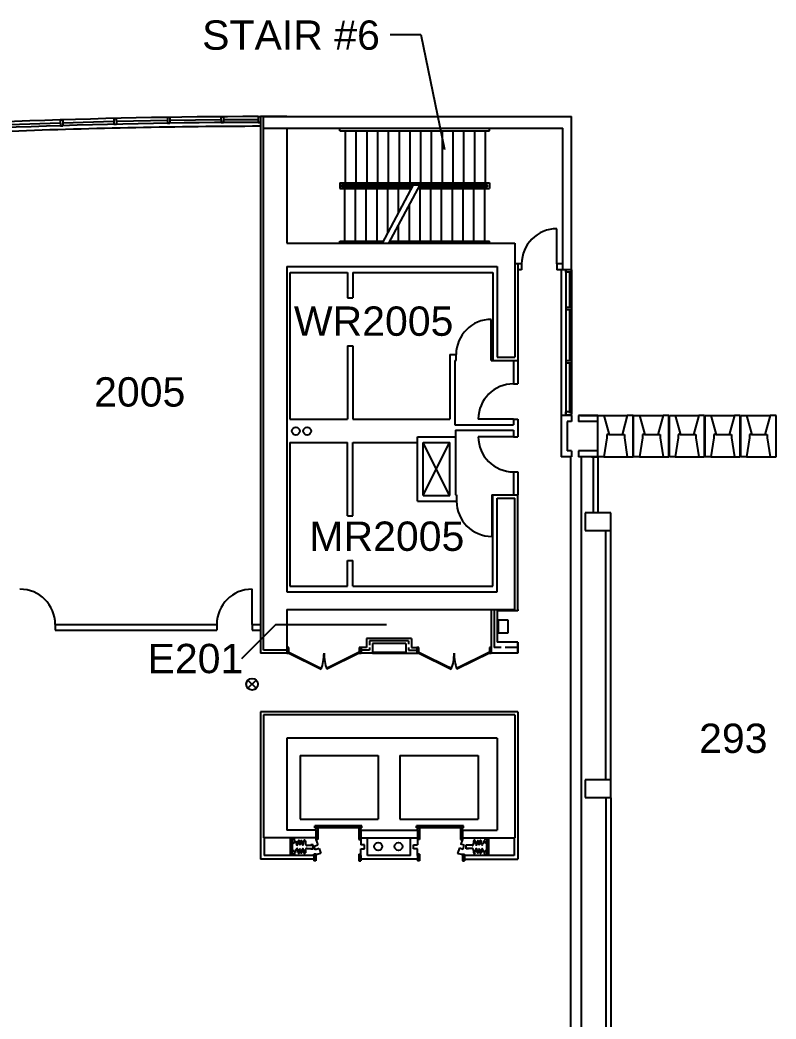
# Model space of a CAD drawing. Header units: inches. Extents: x 6 to 4363, y 5 to 3425.
# Drawn here: x 2101 to 2873, y 2403 to 3425 of the extents above; entities that cross this region are included whole.
import ezdxf

# ---------------------------------------------------------------- set-up
doc = ezdxf.new("R2010")
doc.units = ezdxf.units.IN
doc.header["$MEASUREMENT"] = 0
for name, color, linetype in [('A-DOOR', 4, 'Continuous'), ('A-FLOR-HRAL', 4, 'Continuous'), ('A-FLOR-STRS', 4, 'Continuous'), ('A-FLOR-TEXT', 7, 'Continuous'), ('A-GLAZ', 3, 'Continuous'), ('A-ROOF-OTLN', 6, 'Continuous'), ('A-WALL', 5, 'Continuous'), ('A-WALL-JAMB', 6, 'Continuous'), ('M-EQPM-EVTR', 4, 'Continuous'), ('S-COLS', 6, 'Continuous')]:
    doc.layers.add(name, color=color, linetype=linetype)
doc.styles.get("Standard").update_dxf_attribs({"font": 'arial.ttf'})

msp = doc.modelspace()

# ---------------------------------------------------------------- linework, layer by layer
at = {"color": 7}
for p, q in [((2582.5, 3083.1), (2582.5, 3119.1)), ((2605.2, 3017.1), (2569.2, 3017.1)), ((2605.2, 2999.1), (2569.2, 2999.1))]:
    msp.add_line(p, q, dxfattribs=at)
for p, q in [((2539.7, 2939.1), (2513, 2993.1)), ((2513, 2939.1), (2539.7, 2993.1)), ((2333.7, 2741.7), (2342.2, 2750.1)), ((2333.7, 2750.1), (2342.2, 2741.7))]:
    msp.add_line(p, q)
for centre, radius in [((2382.7, 3004.8), 4), ((2394.2, 3004.8), 4), ((2338, 2745.9), 5.99), ((2466.9, 2579.9), 4), ((2487.6, 2579.9), 4)]:
    msp.add_circle(centre, radius)
at = {"layer": 'A-DOOR'}
for p, q in [((2649.5, 3175.8), (2649.5, 3211.8)), ((2582.5, 3083.1), (2582.5, 3119.1)), ((2605.2, 3017.1), (2569.2, 3017.1)), ((2605.2, 2999.1), (2569.2, 2999.1)), ((2583, 2933.1), (2583, 2897.1)), ((2337.9, 2807.1), (2337.9, 2843.1)), ((2375.5, 2778.7), (2409, 2762.1)), ((2375.5, 2777.6), (2408.6, 2761.2)), ((2447.5, 2778.7), (2414, 2762.1)), ((2447.5, 2777.6), (2414.4, 2761.2)), ((2508.5, 2778.7), (2542, 2762.1)), ((2508.5, 2777.6), (2541.6, 2761.2)), ((2580.5, 2778.7), (2547, 2762.1)), ((2580.5, 2778.7), (2547, 2762.1)), ((2580.5, 2777.6), (2547.4, 2761.2)), ((2580.5, 2777.6), (2547.4, 2761.2)), ((2539, 2763.6), (2542, 2762.1)), ((2539, 2762.5), (2541.6, 2761.2)), ((2403, 2587.1), (2405, 2581.6)), ((2553, 2587.1), (2551.3, 2582.3)), ((2553, 2587.1), (2551.3, 2582.3)), ((2401.3, 2580.4), (2405.1, 2581.7)), ((2402.6, 2576.6), (2401.3, 2580.4)), ((2406.4, 2577.9), (2402.6, 2576.6)), ((2406.4, 2577.9), (2408.1, 2572.9)), ((2549.9, 2578.5), (2547.8, 2572.9)), ((2549.9, 2578.5), (2547.8, 2572.9)), ((2549.9, 2578.5), (2553.7, 2577.3)), ((2549.9, 2578.5), (2553.7, 2577.3)), ((2554.9, 2581.1), (2551.1, 2582.4)), ((2554.9, 2581.1), (2551.1, 2582.4)), ((2553.7, 2577.3), (2554.9, 2581.1))]:
    msp.add_line(p, q, dxfattribs=at)
for centre, radius, start, end in [((2649.5, 3175.8), 36, 90, 180), ((2582.5, 3083.1), 36, 90, 180), ((2605.2, 3017.1), 36, 90, 180), ((2605.2, 2999.1), 36, 180, 270), ((2583, 2933.1), 36, 180, 270), ((2100.7, 2807.1), 36, 0, 90), ((2337.9, 2807.1), 36, 90, 180), ((2363.5, 2777.6), 48, 340, 0), ((2459.5, 2777.6), 48, 180, 200), ((2496.5, 2777.6), 48, 340, 0), ((2496.5, 2777.6), 48, 340, 0), ((2592.5, 2777.6), 48, 180, 200), ((2592.5, 2777.6), 48, 180, 200), ((2403, 2588.1), 16, 270, 288.7751), ((2553, 2588.1), 16, 251.2249, 270), ((2553, 2588.1), 16, 251.2249, 270)]:
    msp.add_arc(centre, radius, start, end, dxfattribs=at)
at = {"layer": 'A-FLOR-HRAL'}
for p, q in [((2427.5, 3312.1), (2427.5, 3314.6)), ((2427.5, 3312.1), (2580.5, 3312.1)), ((2539, 3312.1), (2580.5, 3312.1)), ((2580.5, 3312.1), (2580.5, 3314.1)), ((2580.5, 3312.1), (2580.5, 3314.1)), ((2427.5, 3258.8), (2427.5, 3252.8)), ((2427.5, 3258.8), (2580.5, 3258.8)), ((2427.5, 3252.8), (2500.8, 3252.8)), ((2429.5, 3254.8), (2429.5, 3256.8)), ((2429.5, 3256.8), (2578.5, 3256.8)), ((2429.5, 3254.8), (2501.9, 3254.8)), ((2507.6, 3252.8), (2580.5, 3252.8)), ((2508.7, 3254.8), (2578.5, 3254.8)), ((2539, 3258.8), (2580.5, 3258.8)), ((2539, 3256.8), (2578.5, 3256.8)), ((2539, 3254.8), (2578.5, 3254.8)), ((2539, 3252.8), (2580.5, 3252.8)), ((2578.5, 3254.8), (2578.5, 3256.8)), ((2578.5, 3254.8), (2578.5, 3256.8)), ((2580.5, 3258.8), (2580.5, 3252.8)), ((2580.5, 3258.8), (2580.5, 3252.8)), ((2427.5, 3199.1), (2472.2, 3199.1)), ((2427.5, 3197.1), (2427.5, 3199.1)), ((2479, 3199.1), (2580.5, 3199.1)), ((2539, 3199.1), (2580.5, 3199.1)), ((2580.5, 3197.1), (2580.5, 3199.1)), ((2580.5, 3197.1), (2580.5, 3199.1))]:
    msp.add_line(p, q, dxfattribs=at)
at = {"layer": 'A-FLOR-STRS'}
for p, q in [((2433.5, 3258.8), (2433.5, 3312.1)), ((2444.5, 3258.8), (2444.5, 3312.1)), ((2455.5, 3258.8), (2455.5, 3312.1)), ((2466.5, 3258.8), (2466.5, 3312.1)), ((2477.5, 3258.8), (2477.5, 3312.1)), ((2488.5, 3258.8), (2488.5, 3312.1)), ((2499.5, 3258.8), (2499.5, 3312.1)), ((2510.5, 3258.8), (2510.5, 3312.1)), ((2521.5, 3258.8), (2521.5, 3312.1)), ((2532.5, 3258.8), (2532.5, 3312.1)), ((2543.5, 3258.8), (2543.5, 3312.1)), ((2543.5, 3258.8), (2543.5, 3312.1)), ((2554.5, 3258.8), (2554.5, 3312.1)), ((2554.5, 3258.8), (2554.5, 3312.1)), ((2565.5, 3258.8), (2565.5, 3312.1)), ((2565.5, 3258.8), (2565.5, 3312.1)), ((2576.5, 3258.8), (2576.5, 3312.1)), ((2576.5, 3258.8), (2576.5, 3312.1)), ((2432.7, 3199.1), (2432.7, 3252.8)), ((2443.7, 3199.1), (2443.7, 3252.8)), ((2454.7, 3199.1), (2454.7, 3252.8)), ((2465.7, 3199.1), (2465.7, 3252.8)), ((2471.1, 3197.1), (2502.9, 3256.8)), ((2476.7, 3207.7), (2476.7, 3252.8)), ((2477.9, 3197.1), (2509.7, 3256.8)), ((2487.7, 3228.3), (2487.7, 3252.8)), ((2509.7, 3199.1), (2509.7, 3252.8)), ((2520.7, 3199.1), (2520.7, 3252.8)), ((2531.7, 3199.1), (2531.7, 3252.8)), ((2542.7, 3199.1), (2542.7, 3252.8)), ((2542.7, 3199.1), (2542.7, 3252.8)), ((2553.7, 3199.1), (2553.7, 3252.8)), ((2553.7, 3199.1), (2553.7, 3252.8)), ((2564.7, 3199.1), (2564.7, 3252.8)), ((2564.7, 3199.1), (2564.7, 3252.8)), ((2575.7, 3199.1), (2575.7, 3252.8)), ((2575.7, 3199.1), (2575.7, 3252.8)), ((2498.7, 3199.1), (2498.7, 3236.2)), ((2487.7, 3199.1), (2487.7, 3215.6))]:
    msp.add_line(p, q, dxfattribs=at)
at = {"layer": 'A-FLOR-TEXT'}
for p, q in [((2479.1, 3410.6), (2510.3, 3410.6)), ((2510.3, 3410.6), (2534.8, 3292.7)), ((2361.8, 2806.8), (2327, 2771.9)), ((2475.4, 2806.8), (2361.8, 2806.8))]:
    msp.add_line(p, q, dxfattribs=at)
at = {"layer": 'A-GLAZ'}
for p, q in [((2144.5, 3320.2), (2196.7, 3321.7)), ((2199.2, 3321.7), (2251.4, 3322.7)), ((2253.9, 3322.8), (2306.2, 3323.4)), ((2308.7, 3323.4), (2344, 3323.5)), ((2089.7, 3318.3), (2142, 3320.2)), ((2653.9, 3169.8), (2653.9, 3019.7)), ((2658.5, 3169.8), (2658.5, 3022.2)), ((2664.5, 3169.8), (2664.5, 3022.2)), ((2662.5, 3167.3), (2662.5, 3131.4)), ((2662.5, 3128.9), (2662.5, 3076.8)), ((2662.5, 3074.3), (2662.5, 3023.1)), ((2702.5, 3001.3), (2716.5, 3001.3)), ((2739, 3001.3), (2753, 3001.3)), ((2775.5, 3001.3), (2789.5, 3001.3)), ((2812, 3001.3), (2826, 3001.3)), ((2848.5, 3001.3), (2862.5, 3001.3))]:
    msp.add_line(p, q, dxfattribs=at)
for radius, start, end in [(7004.8, 90.14314, 98.28531), (6998.8, 90.1228, 98.30558), (6994.8, 90.1228, 92.21216)]:
    msp.add_arc((2361.5, -3678.2), radius, start, end, dxfattribs=at)
at = {"layer": 'A-ROOF-OTLN'}
for p, q in [((2461, 2778.6), (2495, 2778.6)), ((2461, 2777.6), (2495, 2777.6))]:
    msp.add_line(p, q, dxfattribs=at)
at = {"layer": 'A-WALL'}
for p, q in [((2346.5, 3326.6), (2346.5, 2777.6)), ((2373.5, 3326.6), (2346.5, 3326.6)), ((2349.5, 3326.6), (2664.5, 3326.6)), ((2349.5, 2780.6), (2349.5, 3326.6)), ((2664.5, 3169.8), (2664.5, 3326.6)), ((2349.5, 3314.6), (2655.5, 3314.6)), ((2373.5, 3314.6), (2373.5, 3197.1)), ((2655.5, 3169.8), (2655.5, 3314.6)), ((2373.5, 3197.1), (2606.5, 3197.1)), ((2373.5, 3197.1), (2606.5, 3197.1)), ((2606.5, 3197.1), (2606.5, 3175.8)), ((2606.5, 3197.1), (2606.5, 3175.8)), ((2606.5, 3197.1), (2606.5, 3179.1)), ((2373.5, 3173.1), (2588.5, 3173.1)), ((2373.5, 3173.1), (2373.5, 2840.3)), ((2539, 3173.1), (2588.5, 3173.1)), ((2588.5, 3173.1), (2588.5, 3080.3)), ((2588.5, 3173.1), (2588.5, 3080.3)), ((2613.5, 3175.8), (2606.5, 3175.8)), ((2606.5, 3175.8), (2606.5, 3080.3)), ((2606.5, 3175.8), (2606.5, 3080.3)), ((2613.5, 3175.8), (2606.5, 3175.8)), ((2609.5, 3175.8), (2609.5, 3077.1)), ((2609.5, 3175.8), (2609.5, 3077.1)), ((2613.5, 3169.8), (2609.5, 3169.8)), ((2613.5, 3169.8), (2609.5, 3169.8)), ((2613.5, 3175.8), (2613.5, 3169.8)), ((2613.5, 3175.8), (2613.5, 3169.8)), ((2655.5, 3175.8), (2649.5, 3175.8)), ((2649.5, 3175.8), (2649.5, 3169.8)), ((2664.5, 3169.8), (2649.5, 3169.8)), ((2376.7, 3167.1), (2376.7, 3017.1)), ((2377, 3167.1), (2435.5, 3167.1)), ((2435.5, 3167.1), (2435.5, 3141.1)), ((2441, 3167.1), (2584, 3167.1)), ((2441, 3167.1), (2441, 3141.1)), ((2539, 3167.1), (2584, 3167.1)), ((2584, 3167.1), (2584, 3077.1)), ((2584, 3167.1), (2584, 3077.1)), ((2435.5, 3141.1), (2441, 3141.1)), ((2435.5, 3092.1), (2435.5, 3017.1)), ((2435.5, 3092.1), (2441, 3092.1)), ((2441, 3092.1), (2441, 3017.1)), ((2540, 3083.1), (2546.2, 3083.1)), ((2540, 3083.1), (2540, 3017.1)), ((2540, 3083.1), (2546.2, 3083.1)), ((2540, 3083.1), (2540, 3017.1)), ((2545.2, 3077.1), (2546.5, 3077.1)), ((2545.2, 3077.1), (2545.2, 3011.1)), ((2545.2, 3077.1), (2546.5, 3077.1)), ((2545.2, 3077.1), (2545.2, 3011.1)), ((2546.5, 3077.1), (2546.5, 3083.1)), ((2546.5, 3077.1), (2546.5, 3083.1)), ((2582.5, 3083.1), (2584, 3083.1)), ((2582.5, 3077.1), (2582.5, 3083.1)), ((2582.5, 3083.1), (2584, 3083.1)), ((2582.5, 3077.1), (2582.5, 3083.1)), ((2582.5, 3077.1), (2584, 3077.1)), ((2582.5, 3077.1), (2584, 3077.1)), ((2584, 3077.1), (2609.5, 3077.1)), ((2584, 3077.1), (2609.5, 3077.1)), ((2588.5, 3080.3), (2606.5, 3080.3)), ((2588.5, 3080.3), (2606.5, 3080.3)), ((2605.2, 3077.1), (2605.2, 3053.1)), ((2605.2, 3077.1), (2605.2, 3053.1)), ((2609.5, 3077.1), (2609.5, 3053.1)), ((2609.5, 3077.1), (2609.5, 3053.1)), ((2605.2, 3053.1), (2609.5, 3053.1)), ((2605.2, 3053.1), (2609.5, 3053.1)), ((2376.7, 3017.1), (2435.5, 3017.1)), ((2441, 3017.1), (2540, 3017.1)), ((2605.2, 3017.1), (2605.2, 3011.1)), ((2605.2, 3017.1), (2609.5, 3017.1)), ((2605.2, 3017.1), (2609.5, 3017.1)), ((2605.2, 3017.1), (2605.2, 3011.1)), ((2609.5, 3017.1), (2609.5, 2999.1)), ((2609.5, 3017.1), (2609.5, 2999.1)), ((2664.5, 3020.6), (2653.9, 3020.6)), ((2653.9, 3020.6), (2653.9, 2978.6)), ((2664.5, 3020.6), (2664.5, 3014.6)), ((2664.5, 3019.7), (2664.5, 3015.6)), ((2671.5, 3020.6), (2671.5, 3014.6)), ((2691.5, 3020.6), (2671.5, 3020.6)), ((2673.5, 3020.6), (2721.5, 3020.6)), ((2691.5, 2978.6), (2691.5, 3020.6)), ((2691.5, 3020.6), (2697.5, 3020.6)), ((2697.5, 3020.6), (2702.5, 3002.3)), ((2721.5, 3020.6), (2716.5, 3002.3)), ((2727.5, 3020.6), (2721.5, 3020.6)), ((2727.5, 2978.6), (2727.5, 3020.6)), ((2728, 3020.6), (2734, 3020.6)), ((2728, 2978.6), (2728, 3020.6)), ((2734, 3020.6), (2739, 3002.3)), ((2734, 3020.6), (2758, 3020.6)), ((2758, 3020.6), (2753, 3002.3)), ((2764, 3020.6), (2758, 3020.6)), ((2764, 2978.6), (2764, 3020.6)), ((2764.5, 3020.6), (2770.5, 3020.6)), ((2764.5, 2978.6), (2764.5, 3020.6)), ((2770.5, 3020.6), (2775.5, 3002.3)), ((2770.5, 3020.6), (2794.5, 3020.6)), ((2794.5, 3020.6), (2789.5, 3002.3)), ((2800.5, 3020.6), (2794.5, 3020.6)), ((2800.5, 2978.6), (2800.5, 3020.6)), ((2801, 3020.6), (2807, 3020.6)), ((2801, 2978.6), (2801, 3020.6)), ((2807, 3020.6), (2812, 3002.3)), ((2807, 3020.6), (2831, 3020.6)), ((2831, 3020.6), (2826, 3002.3)), ((2837, 3020.6), (2831, 3020.6)), ((2837, 2978.6), (2837, 3020.6)), ((2837.5, 3020.6), (2843.5, 3020.6)), ((2837.5, 2978.6), (2837.5, 3020.6)), ((2843.5, 3020.6), (2848.5, 3002.3)), ((2843.5, 3020.6), (2867.5, 3020.6)), ((2867.5, 3020.6), (2862.5, 3002.3)), ((2873.5, 3020.6), (2867.5, 3020.6)), ((2873.5, 2978.6), (2873.5, 3020.6)), ((2545.2, 3011.1), (2605.2, 3011.1)), ((2545.2, 3011.1), (2605.2, 3011.1)), ((2546, 3005.6), (2546, 2939.6)), ((2546, 3005.6), (2605.2, 3005.6)), ((2546, 3005.6), (2605.2, 3005.6)), ((2546, 3005.6), (2546, 2939.6)), ((2605.2, 3005.6), (2605.2, 2999.1)), ((2605.2, 3005.6), (2605.2, 2999.1)), ((2664.5, 3014.6), (2659.9, 3014.6)), ((2659.9, 3014.6), (2659.9, 2984.6)), ((2691.5, 3014.6), (2671.5, 3014.6)), ((2507, 2993.1), (2507, 2999.1)), ((2507, 2999.1), (2546, 2999.1)), ((2539, 2999.1), (2546, 2999.1)), ((2605.2, 2999.1), (2609.5, 2999.1)), ((2605.2, 2999.1), (2609.5, 2999.1)), ((2700.5, 2997.9), (2697.5, 2978.6)), ((2700.5, 3001.3), (2700.5, 2997.9)), ((2702.5, 3001.3), (2700.5, 3001.3)), ((2702.5, 3002.3), (2702.5, 3001.3)), ((2716.5, 3002.3), (2716.5, 3001.3)), ((2716.5, 3001.3), (2718.5, 3001.3)), ((2718.5, 3001.3), (2718.5, 2997.9)), ((2718.5, 2997.9), (2721.5, 2978.6)), ((2737, 2997.9), (2734, 2978.6)), ((2739, 3001.3), (2737, 3001.3)), ((2737, 3001.3), (2737, 2997.9)), ((2739, 3002.3), (2739, 3001.3)), ((2753, 3002.3), (2753, 3001.3)), ((2753, 3001.3), (2755, 3001.3)), ((2755, 3001.3), (2755, 2997.9)), ((2755, 2997.9), (2758, 2978.6)), ((2773.5, 2997.9), (2770.5, 2978.6)), ((2775.5, 3001.3), (2773.5, 3001.3)), ((2773.5, 3001.3), (2773.5, 2997.9)), ((2775.5, 3002.3), (2775.5, 3001.3)), ((2789.5, 3002.3), (2789.5, 3001.3)), ((2789.5, 3001.3), (2791.5, 3001.3)), ((2791.5, 3001.3), (2791.5, 2997.9)), ((2791.5, 2997.9), (2794.5, 2978.6)), ((2810, 2997.9), (2807, 2978.6)), ((2812, 3001.3), (2810, 3001.3)), ((2810, 3001.3), (2810, 2997.9)), ((2812, 3002.3), (2812, 3001.3)), ((2826, 3002.3), (2826, 3001.3)), ((2826, 3001.3), (2828, 3001.3)), ((2828, 3001.3), (2828, 2997.9)), ((2828, 2997.9), (2831, 2978.6)), ((2846.5, 2997.9), (2843.5, 2978.6)), ((2848.5, 3001.3), (2846.5, 3001.3)), ((2846.5, 3001.3), (2846.5, 2997.9)), ((2848.5, 3002.3), (2848.5, 3001.3)), ((2862.5, 3002.3), (2862.5, 3001.3)), ((2862.5, 3001.3), (2864.5, 3001.3)), ((2864.5, 3001.3), (2864.5, 2997.9)), ((2864.5, 2997.9), (2867.5, 2978.6)), ((2376.7, 2993.1), (2376.7, 2846.3)), ((2376.7, 2993.1), (2435.5, 2993.1)), ((2435.5, 2918.1), (2435.5, 2993.1)), ((2441, 2993.1), (2507, 2993.1)), ((2441, 2918.1), (2441, 2993.1)), ((2507, 2933.1), (2507, 2993.1)), ((2513, 2993.1), (2540, 2993.1)), ((2513, 2939.1), (2513, 2993.1)), ((2540, 2939.1), (2540, 2993.1)), ((2540, 2939.1), (2540, 2993.1)), ((2664.5, 2984.6), (2659.9, 2984.6)), ((2664.5, 2984.6), (2664.5, 2978.6)), ((2671.5, 2984.6), (2671.5, 2978.6)), ((2691.5, 2984.6), (2671.5, 2984.6)), ((2664.5, 2978.6), (2653.9, 2978.6)), ((2663.5, 2977.7), (2663.5, 2108.6)), ((2691.5, 2978.6), (2671.5, 2978.6)), ((2674.5, 2977.7), (2674.5, 2108.6)), ((2685, 2978.6), (2691.5, 2978.6)), ((2686.5, 2978.6), (2686.5, 2921.1)), ((2697.5, 2978.6), (2691.5, 2978.6)), ((2691.5, 2978.6), (2691.5, 2921.1)), ((2697.5, 2978.6), (2721.5, 2978.6)), ((2721.5, 2978.6), (2727.5, 2978.6)), ((2734, 2978.6), (2728, 2978.6)), ((2734, 2978.6), (2758, 2978.6)), ((2758, 2978.6), (2764, 2978.6)), ((2770.5, 2978.6), (2764.5, 2978.6)), ((2770.5, 2978.6), (2794.5, 2978.6)), ((2794.5, 2978.6), (2800.5, 2978.6)), ((2807, 2978.6), (2801, 2978.6)), ((2807, 2978.6), (2831, 2978.6)), ((2831, 2978.6), (2837, 2978.6)), ((2843.5, 2978.6), (2837.5, 2978.6)), ((2843.5, 2978.6), (2867.5, 2978.6)), ((2867.5, 2978.6), (2873.5, 2978.6)), ((2605.2, 2963.1), (2609.5, 2963.1)), ((2605.2, 2963.1), (2605.2, 2939.6)), ((2605.2, 2963.1), (2609.5, 2963.1)), ((2605.2, 2963.1), (2605.2, 2939.6)), ((2609.5, 2963.1), (2609.5, 2939.6)), ((2609.5, 2963.1), (2609.5, 2939.6)), ((2507, 2933.1), (2547, 2933.1)), ((2513, 2939.1), (2540, 2939.1)), ((2546, 2939.6), (2547, 2939.6)), ((2546, 2939.6), (2547, 2939.6)), ((2547, 2939.6), (2547, 2933.1)), ((2547, 2939.6), (2547, 2933.1)), ((2583, 2939.6), (2584, 2939.6)), ((2583, 2939.6), (2583, 2933.1)), ((2583, 2939.6), (2583, 2933.1)), ((2583, 2939.6), (2584, 2939.6)), ((2583, 2933.1), (2584, 2933.1)), ((2583, 2933.1), (2584, 2933.1)), ((2583, 2933.1), (2583, 2897.1)), ((2584, 2939.6), (2609.5, 2939.6)), ((2584, 2846.3), (2584, 2939.6)), ((2584, 2846.3), (2584, 2939.6)), ((2584, 2939.6), (2609.5, 2939.6)), ((2588.5, 2936.3), (2606.5, 2936.3)), ((2588.5, 2840.3), (2588.5, 2936.3)), ((2588.5, 2936.3), (2606.5, 2936.3)), ((2588.5, 2840.3), (2588.5, 2936.3)), ((2606.5, 2822.3), (2606.5, 2936.3)), ((2606.5, 2822.3), (2606.5, 2936.3)), ((2609.5, 2820.8), (2609.5, 2939.6)), ((2609.5, 2820.8), (2609.5, 2939.6)), ((2435.5, 2918.1), (2441, 2918.1)), ((2699.5, 2648.1), (2699.5, 2903.1)), ((2704.5, 2648.1), (2704.5, 2903.1)), ((2435.5, 2846.3), (2435.5, 2872.3)), ((2435.5, 2872.3), (2441, 2872.3)), ((2441, 2846.3), (2441, 2872.3)), ((2376.7, 2846.3), (2435.5, 2846.3)), ((2441, 2846.3), (2584, 2846.3)), ((2373.5, 2840.3), (2588.5, 2840.3)), ((2373.5, 2822.3), (2373.5, 2777.6)), ((2373.5, 2822.3), (2582.5, 2822.3)), ((2539, 2822.3), (2582.5, 2822.3)), ((2582.5, 2822.3), (2606.5, 2822.3)), ((2582.5, 2822.3), (2582.5, 2777.6)), ((2582.5, 2822.3), (2606.5, 2822.3)), ((2582.5, 2822.3), (2582.5, 2777.6)), ((2585.5, 2822.3), (2585.5, 2783.6)), ((2585.5, 2822.3), (2585.5, 2783.6)), ((2609.5, 2820.8), (2588.5, 2820.8)), ((2588.5, 2820.8), (2588.5, 2788.8)), ((2588.5, 2820.8), (2588.5, 2788.8)), ((2609.5, 2820.8), (2588.5, 2820.8)), ((2609.5, 2822.3), (2609.5, 2820.8)), ((2609.5, 2822.3), (2609.5, 2820.8)), ((2589.6, 2811.3), (2589.6, 2798.4)), ((2599.8, 2811.3), (2589.6, 2811.3)), ((2599.8, 2798.4), (2599.8, 2811.3)), ((2136.7, 2807.1), (2136.7, 2801.1)), ((2136.7, 2807.1), (2301.9, 2807.1)), ((2136.7, 2801.1), (2301.9, 2801.1)), ((2301.9, 2807.1), (2301.9, 2801.1)), ((2337.9, 2807.1), (2346.5, 2807.1)), ((2337.9, 2807.1), (2337.9, 2801.1)), ((2337.9, 2801.1), (2346.5, 2801.1)), ((2501, 2792.6), (2455, 2792.6)), ((2455, 2792.6), (2455, 2783.6)), ((2458, 2790.4), (2458, 2785.7)), ((2498, 2790.4), (2458, 2790.4)), ((2498, 2790.4), (2498, 2787)), ((2501, 2792.6), (2501, 2783.6)), ((2589.6, 2798.4), (2599.8, 2798.4)), ((2373.5, 2780.6), (2349.5, 2780.6)), ((2375.5, 2783.6), (2373.5, 2783.6)), ((2375.5, 2777.6), (2375.5, 2783.6)), ((2449.5, 2783.6), (2447.5, 2783.6)), ((2447.5, 2783.6), (2447.5, 2777.6)), ((2449.5, 2783.6), (2449.5, 2777.6)), ((2455, 2783.6), (2449.5, 2783.6)), ((2458, 2780.6), (2449.5, 2780.6)), ((2458, 2783.6), (2458, 2780.6)), ((2495, 2787.6), (2461, 2787.6)), ((2461, 2787.6), (2461, 2777.6)), ((2495, 2787.6), (2495, 2777.6)), ((2498, 2783.6), (2498, 2780.6)), ((2498, 2780.6), (2506.5, 2780.6)), ((2501, 2783.6), (2506.5, 2783.6)), ((2506.5, 2783.6), (2506.5, 2777.6)), ((2508.5, 2783.6), (2506.5, 2783.6)), ((2508.5, 2777.6), (2508.5, 2783.6)), ((2580.5, 2783.6), (2580.5, 2777.6)), ((2582.5, 2783.6), (2580.5, 2783.6)), ((2580.5, 2783.6), (2580.5, 2777.6)), ((2582.5, 2783.6), (2580.5, 2783.6)), ((2592.6, 2783.6), (2585.5, 2783.6)), ((2592.6, 2783.6), (2585.5, 2783.6)), ((2609.5, 2788.8), (2588.5, 2788.8)), ((2609.5, 2788.8), (2588.5, 2788.8)), ((2609.5, 2783.6), (2596.5, 2783.6)), ((2609.5, 2783.6), (2596.5, 2783.6)), ((2609.5, 2788.8), (2609.5, 2777.6)), ((2609.5, 2777.6), (2609.5, 2788.8)), ((2609.5, 2777.6), (2609.5, 2788.8)), ((2609.5, 2788.8), (2609.5, 2777.6)), ((2373.5, 2777.6), (2346.5, 2777.6)), ((2373.5, 2777.6), (2375.5, 2777.6)), ((2447.5, 2777.6), (2449.5, 2777.6)), ((2461, 2777.6), (2449.5, 2777.6)), ((2495, 2777.6), (2506.5, 2777.6)), ((2506.5, 2777.6), (2508.5, 2777.6)), ((2580.5, 2777.6), (2582.5, 2777.6)), ((2580.5, 2777.6), (2582.5, 2777.6)), ((2609.5, 2777.6), (2582.5, 2777.6)), ((2609.5, 2777.6), (2582.5, 2777.6)), ((2346.5, 2717.6), (2346.5, 2566.8)), ((2609.5, 2717.6), (2346.5, 2717.6)), ((2606.5, 2714.6), (2349.5, 2714.6)), ((2349.5, 2714.6), (2349.5, 2588.6)), ((2606.5, 2714.6), (2606.5, 2588.6)), ((2606.5, 2714.6), (2606.5, 2588.6)), ((2609.5, 2717.6), (2609.5, 2566.8)), ((2609.5, 2717.6), (2609.5, 2566.8)), ((2588.5, 2690.6), (2373.5, 2690.6)), ((2373.5, 2690.6), (2373.5, 2596.6)), ((2588.5, 2690.6), (2588.5, 2596.6)), ((2588.5, 2690.6), (2588.5, 2596.6)), ((2704.5, 2630.1), (2704.5, 2648.1)), ((2699.5, 2630.1), (2699.5, 2589.1)), ((2704.5, 2629.8), (2704.5, 2446.1)), ((2403, 2596.6), (2373.5, 2596.6)), ((2405, 2598.1), (2403, 2598.1)), ((2403, 2596.6), (2403, 2598.1)), ((2403, 2596.6), (2403, 2588.6)), ((2405, 2598.1), (2405, 2587.1)), ((2447, 2598.1), (2447, 2587.1)), ((2447, 2598.1), (2449, 2598.1)), ((2449, 2596.6), (2449, 2598.1)), ((2449, 2596.6), (2507, 2596.6)), ((2449, 2596.6), (2449, 2588.6)), ((2507, 2596.6), (2507, 2598.1)), ((2509, 2598.1), (2507, 2598.1)), ((2507, 2596.6), (2507, 2588.6)), ((2509, 2598.1), (2509, 2587.1)), ((2551, 2598.1), (2553, 2598.1)), ((2551, 2598.1), (2551, 2587.1)), ((2551, 2598.1), (2553, 2598.1)), ((2551, 2598.1), (2551, 2587.1)), ((2553, 2596.6), (2553, 2598.1)), ((2553, 2596.6), (2553, 2598.1)), ((2553, 2596.6), (2553, 2588.6)), ((2553, 2596.6), (2588.5, 2596.6)), ((2553, 2596.6), (2588.5, 2596.6)), ((2553, 2596.6), (2553, 2588.6)), ((2403, 2588.6), (2349.5, 2588.6)), ((2350.2, 2588.6), (2350.2, 2570.6)), ((2377.2, 2570.6), (2377.2, 2588.6)), ((2379.2, 2570.6), (2379.2, 2588.6)), ((2379.2, 2586.9), (2381.9, 2586.9)), ((2390.5, 2582.2), (2390.9, 2585.8)), ((2403, 2588.6), (2403, 2587.1)), ((2405, 2587.1), (2403, 2587.1)), ((2447, 2587.1), (2449, 2587.1)), ((2449, 2588.6), (2507, 2588.6)), ((2449, 2588.6), (2449, 2587.1)), ((2449, 2587.1), (2449, 2581.6)), ((2456, 2570.6), (2456, 2588.6)), ((2500, 2570.6), (2500, 2588.6)), ((2507, 2588.6), (2507, 2587.1)), ((2507, 2587.1), (2507, 2581.6)), ((2509, 2587.1), (2507, 2587.1)), ((2551, 2587.1), (2553, 2587.1)), ((2551, 2587.1), (2553, 2587.1)), ((2553, 2588.6), (2553, 2587.1)), ((2553, 2588.6), (2606.5, 2588.6)), ((2553, 2588.6), (2606.5, 2588.6)), ((2553, 2588.6), (2553, 2587.1)), ((2566.5, 2582.2), (2566.1, 2585.8)), ((2566.5, 2582.2), (2566.1, 2585.8)), ((2577.8, 2586.9), (2575.1, 2586.9)), ((2577.8, 2586.9), (2575.1, 2586.9)), ((2577.8, 2570.6), (2577.8, 2588.6)), ((2577.8, 2570.6), (2577.8, 2588.6)), ((2579.8, 2570.6), (2579.8, 2588.6)), ((2579.8, 2570.6), (2579.8, 2588.6)), ((2605.7, 2588.6), (2605.7, 2570.6)), ((2605.7, 2588.6), (2605.7, 2570.6)), ((2699.5, 2589.1), (2699.5, 2446.1)), ((2379.2, 2583.3), (2380.4, 2583.5)), ((2379.2, 2575.8), (2380.4, 2575.6)), ((2382.4, 2585.3), (2383.2, 2581.9)), ((2382.4, 2573.8), (2383.2, 2577.2)), ((2384.7, 2581.8), (2384.8, 2585.3)), ((2384.7, 2577.3), (2384.8, 2573.7)), ((2386.3, 2585.3), (2386.4, 2582.3)), ((2386.3, 2573.8), (2386.4, 2576.7)), ((2387.5, 2582.1), (2387.7, 2585.2)), ((2387.5, 2577), (2387.7, 2573.9)), ((2389, 2585.3), (2389.2, 2582.2)), ((2389, 2573.7), (2389.2, 2576.9)), ((2390.5, 2576.9), (2390.9, 2573.3)), ((2394.3, 2581.1), (2396.4, 2581.1)), ((2394.3, 2578), (2396.4, 2578)), ((2396.4, 2581.1), (2399.6, 2581.1)), ((2396.4, 2578), (2399.6, 2578)), ((2400.3, 2581.6), (2397.9, 2581.6)), ((2397.9, 2577.6), (2400.3, 2577.6)), ((2400.3, 2577.6), (2400.3, 2581.6)), ((2453, 2581.6), (2449, 2581.6)), ((2449, 2570.6), (2449, 2577.6)), ((2449, 2577.6), (2453, 2577.6)), ((2453, 2577.6), (2453, 2581.6)), ((2503, 2577.6), (2503, 2581.6)), ((2503, 2581.6), (2507, 2581.6)), ((2507, 2577.6), (2503, 2577.6)), ((2507, 2570.6), (2507, 2577.6)), ((2556.7, 2581.6), (2559.1, 2581.6)), ((2556.7, 2577.6), (2556.7, 2581.6)), ((2556.7, 2577.6), (2556.7, 2581.6)), ((2556.7, 2581.6), (2559.1, 2581.6)), ((2559.1, 2577.6), (2556.7, 2577.6)), ((2559.1, 2577.6), (2556.7, 2577.6)), ((2560.6, 2581.1), (2557.4, 2581.1)), ((2560.6, 2581.1), (2557.4, 2581.1)), ((2560.6, 2578), (2557.4, 2578)), ((2560.6, 2578), (2557.4, 2578)), ((2562.7, 2581.1), (2560.6, 2581.1)), ((2562.7, 2581.1), (2560.6, 2581.1)), ((2562.7, 2578), (2560.6, 2578)), ((2562.7, 2578), (2560.6, 2578)), ((2566.5, 2576.9), (2566.1, 2573.3)), ((2566.5, 2576.9), (2566.1, 2573.3)), ((2568, 2585.3), (2567.8, 2582.2)), ((2568, 2585.3), (2567.8, 2582.2)), ((2568, 2573.7), (2567.8, 2576.9)), ((2568, 2573.7), (2567.8, 2576.9)), ((2569.5, 2582.1), (2569.3, 2585.2)), ((2569.5, 2582.1), (2569.3, 2585.2)), ((2569.5, 2577), (2569.3, 2573.9)), ((2569.5, 2577), (2569.3, 2573.9)), ((2570.7, 2585.3), (2570.6, 2582.3)), ((2570.7, 2585.3), (2570.6, 2582.3)), ((2570.7, 2573.8), (2570.6, 2576.7)), ((2570.7, 2573.8), (2570.6, 2576.7)), ((2572.3, 2581.8), (2572.2, 2585.3)), ((2572.3, 2581.8), (2572.2, 2585.3)), ((2572.3, 2577.3), (2572.2, 2573.7)), ((2572.3, 2577.3), (2572.2, 2573.7)), ((2574.6, 2585.3), (2573.8, 2581.9)), ((2574.6, 2585.3), (2573.8, 2581.9)), ((2574.6, 2573.8), (2573.8, 2577.2)), ((2574.6, 2573.8), (2573.8, 2577.2)), ((2577.8, 2583.3), (2576.6, 2583.5)), ((2577.8, 2583.3), (2576.6, 2583.5)), ((2577.8, 2575.8), (2576.6, 2575.6)), ((2577.8, 2575.8), (2576.6, 2575.6)), ((2401, 2566.8), (2346.5, 2566.8)), ((2401, 2570.6), (2350.2, 2570.6)), ((2382.2, 2572.1), (2379.2, 2572.1)), ((2403, 2572.1), (2401, 2572.1)), ((2401, 2570.6), (2401, 2572.1)), ((2401, 2570.6), (2401, 2566.8)), ((2402, 2570.6), (2401, 2570.6)), ((2401, 2566.8), (2402, 2566.8)), ((2401, 2566.8), (2401, 2565.3)), ((2403, 2565.3), (2401, 2565.3)), ((2402, 2570.6), (2402, 2566.8)), ((2403, 2572.1), (2403, 2565.3)), ((2447, 2572.1), (2449, 2572.1)), ((2447, 2572.1), (2447, 2565.3)), ((2447, 2565.3), (2449, 2565.3)), ((2448, 2570.6), (2449, 2570.6)), ((2448, 2570.6), (2448, 2566.8)), ((2449, 2566.8), (2448, 2566.8)), ((2449, 2570.6), (2449, 2566.8)), ((2507, 2566.8), (2449, 2566.8)), ((2449, 2566.8), (2449, 2565.3)), ((2500, 2570.6), (2456, 2570.6)), ((2509, 2572.1), (2507, 2572.1)), ((2507, 2570.6), (2507, 2566.8)), ((2508, 2570.6), (2507, 2570.6)), ((2507, 2566.8), (2507, 2565.3)), ((2507, 2566.8), (2508, 2566.8)), ((2509, 2565.3), (2507, 2565.3)), ((2508, 2570.6), (2508, 2566.8)), ((2509, 2572.1), (2509, 2565.3)), ((2553, 2572.1), (2553, 2565.3)), ((2553, 2572.1), (2555, 2572.1)), ((2553, 2572.1), (2555, 2572.1)), ((2553, 2572.1), (2553, 2565.3)), ((2553, 2565.3), (2555, 2565.3)), ((2553, 2565.3), (2555, 2565.3)), ((2554, 2570.6), (2554, 2566.8)), ((2554, 2570.6), (2555, 2570.6)), ((2554, 2570.6), (2555, 2570.6)), ((2554, 2570.6), (2554, 2566.8)), ((2555, 2566.8), (2554, 2566.8)), ((2555, 2566.8), (2554, 2566.8)), ((2555, 2570.6), (2555, 2572.1)), ((2555, 2570.6), (2555, 2572.1)), ((2555, 2570.6), (2555, 2566.8)), ((2605.7, 2570.6), (2555, 2570.6)), ((2605.7, 2570.6), (2555, 2570.6)), ((2555, 2570.6), (2555, 2566.8)), ((2555, 2566.8), (2555, 2565.3)), ((2555, 2566.8), (2609.5, 2566.8)), ((2555, 2566.8), (2555, 2565.3)), ((2555, 2566.8), (2609.5, 2566.8)), ((2574.8, 2572.1), (2577.8, 2572.1)), ((2574.8, 2572.1), (2577.8, 2572.1)), ((2699.5, 2446.1), (2699.5, 2375.1)), ((2704.5, 2446.1), (2704.5, 2375.1))]:
    msp.add_line(p, q, dxfattribs=at)
for centre, radius, start, end in [((2381.9, 2584.8), 0.675, 44.0457, 192.5949), ((2385.6, 2585.3), 0.749, 356.1217, 177.1399), ((2388.3, 2585.1), 0.678, 18.4694, 176.7322), ((2391.7, 2585.7), 0.753, 353.5168, 173.0527), ((2400, 2584.8), 7.59, 173.5168, 204.1526), ((2557, 2584.8), 7.59, 335.8474, 6.4832), ((2557, 2584.8), 7.59, 335.8474, 6.4832), ((2565.3, 2585.7), 0.753, 6.9473, 186.4832), ((2565.3, 2585.7), 0.753, 6.9473, 186.4832), ((2568.7, 2585.1), 0.678, 3.2678, 161.5306), ((2568.7, 2585.1), 0.678, 3.2678, 161.5306), ((2571.4, 2585.3), 0.749, 2.8601, 183.8783), ((2571.4, 2585.3), 0.749, 2.8601, 183.8783), ((2575.1, 2584.8), 0.675, 347.4051, 135.9543), ((2575.1, 2584.8), 0.675, 347.4051, 135.9543), ((2380.3, 2584.4), 0.948, 278.0586, 12.5949), ((2380.3, 2574.7), 0.948, 347.4051, 81.9414), ((2383.9, 2582.1), 0.782, 193.314, 339.9475), ((2383.9, 2577), 0.782, 20.0525, 166.686), ((2387, 2582.4), 0.566, 181.7343, 330.1712), ((2387, 2576.7), 0.566, 29.8288, 178.2657), ((2389.9, 2582.2), 0.618, 184.7598, 355.2402), ((2389.9, 2576.9), 0.618, 4.7598, 175.2402), ((2400, 2574.3), 7.59, 155.8474, 186.4832), ((2393.9, 2582), 0.99, 204.1526, 289.4163), ((2393.9, 2577), 0.99, 70.5837, 155.8474), ((2563.1, 2582), 0.99, 250.5837, 335.8474), ((2563.1, 2582), 0.99, 250.5837, 335.8474), ((2563.1, 2577), 0.99, 24.1526, 109.4163), ((2563.1, 2577), 0.99, 24.1526, 109.4163), ((2557, 2574.3), 7.59, 353.5168, 24.1526), ((2557, 2574.3), 7.59, 353.5168, 24.1526), ((2567.1, 2582.2), 0.618, 184.7598, 355.2402), ((2567.1, 2582.2), 0.618, 184.7598, 355.2402), ((2567.1, 2576.9), 0.618, 4.7598, 175.2402), ((2567.1, 2576.9), 0.618, 4.7598, 175.2402), ((2570, 2582.4), 0.566, 209.8288, 358.2657), ((2570, 2582.4), 0.566, 209.8288, 358.2657), ((2570, 2576.7), 0.566, 1.7343, 150.1712), ((2570, 2576.7), 0.566, 1.7343, 150.1712), ((2573.1, 2582.1), 0.782, 200.0525, 346.686), ((2573.1, 2582.1), 0.782, 200.0525, 346.686), ((2573.1, 2577), 0.782, 13.314, 159.9475), ((2573.1, 2577), 0.782, 13.314, 159.9475), ((2576.7, 2584.4), 0.948, 167.4051, 261.9414), ((2576.7, 2584.4), 0.948, 167.4051, 261.9414), ((2576.7, 2574.7), 0.948, 98.0586, 192.5949), ((2576.7, 2574.7), 0.948, 98.0586, 192.5949), ((2381.9, 2574.3), 0.675, 167.4051, 315.9543), ((2385.6, 2573.8), 0.749, 182.8601, 3.8783), ((2388.3, 2574), 0.678, 183.2678, 341.5306), ((2391.7, 2573.4), 0.753, 186.9473, 6.4832), ((2565.3, 2573.4), 0.753, 173.5168, 353.0527), ((2565.3, 2573.4), 0.753, 173.5168, 353.0527), ((2568.7, 2574), 0.678, 198.4694, 356.7322), ((2568.7, 2574), 0.678, 198.4694, 356.7322), ((2571.4, 2573.8), 0.749, 176.1217, 357.1399), ((2571.4, 2573.8), 0.749, 176.1217, 357.1399), ((2575.1, 2574.3), 0.675, 224.0457, 12.5949), ((2575.1, 2574.3), 0.675, 224.0457, 12.5949)]:
    msp.add_arc(centre, radius, start, end, dxfattribs=at)
at = {"layer": 'A-WALL-JAMB'}
for p, q in [((2141.9, 3323.2), (2144.4, 3323.2)), ((2141.9, 3323.2), (2142, 3317.2)), ((2144.4, 3323.2), (2144.5, 3317.2)), ((2196.6, 3324.7), (2199.1, 3324.7)), ((2196.6, 3324.7), (2196.7, 3318.7)), ((2199.1, 3324.7), (2199.2, 3318.7)), ((2251.4, 3325.7), (2253.9, 3325.8)), ((2251.4, 3325.7), (2251.5, 3319.7)), ((2253.9, 3325.8), (2254, 3319.8)), ((2306.1, 3326.4), (2308.6, 3326.4)), ((2306.1, 3326.4), (2306.2, 3320.4)), ((2308.6, 3326.4), (2308.7, 3320.4)), ((2344, 3326.6), (2346.5, 3326.6)), ((2344, 3326.6), (2344, 3320.6)), ((2142, 3317.2), (2144.5, 3317.2)), ((2196.7, 3318.7), (2199.2, 3318.7)), ((2251.5, 3319.7), (2254, 3319.8)), ((2306.2, 3320.4), (2308.7, 3320.4)), ((2344, 3320.6), (2346.5, 3320.6)), ((2658.5, 3167.3), (2658.5, 3169.8)), ((2664.5, 3167.3), (2664.5, 3169.8)), ((2664.5, 3167.3), (2658.5, 3167.3)), ((2664.5, 3131.4), (2658.5, 3131.4)), ((2664.5, 3128.9), (2658.5, 3128.9)), ((2664.5, 3076.8), (2658.5, 3076.8)), ((2664.5, 3074.3), (2658.5, 3074.3)), ((2658.5, 3022.1), (2658.5, 3024.6)), ((2664.5, 3024.6), (2658.5, 3024.6)), ((2658.5, 3021.2), (2658.5, 3023.7)), ((2664.5, 3021.2), (2658.5, 3021.2)), ((2664.5, 3022.1), (2664.5, 3024.6)), ((2664.5, 3021.2), (2664.5, 3023.7))]:
    msp.add_line(p, q, dxfattribs=at)
at = {"layer": 'M-EQPM-EVTR'}
for p, q in [((2387, 2672.9), (2387, 2607.9)), ((2387, 2672.9), (2467, 2672.9)), ((2467, 2672.9), (2467, 2607.9)), ((2489, 2672.9), (2569, 2672.9)), ((2489, 2672.9), (2489, 2607.9)), ((2539, 2672.9), (2569, 2672.9)), ((2569, 2672.9), (2569, 2607.9)), ((2569, 2672.9), (2569, 2607.9)), ((2387, 2607.9), (2467, 2607.9)), ((2489, 2607.9), (2569, 2607.9)), ((2539, 2607.9), (2569, 2607.9)), ((2450, 2601.1), (2402, 2601.1)), ((2402, 2599.1), (2402, 2601.1)), ((2450, 2599.1), (2402, 2599.1)), ((2426, 2599.1), (2426, 2601.1)), ((2450, 2599.1), (2450, 2601.1)), ((2506, 2599.1), (2506, 2601.1)), ((2554, 2601.1), (2506, 2601.1)), ((2554, 2599.1), (2506, 2599.1)), ((2530, 2599.1), (2530, 2601.1)), ((2530, 2599.1), (2530, 2601.1)), ((2554, 2601.1), (2539, 2601.1)), ((2554, 2599.1), (2539, 2599.1)), ((2554, 2599.1), (2554, 2601.1)), ((2554, 2599.1), (2554, 2601.1))]:
    msp.add_line(p, q, dxfattribs=at)
at = {"layer": 'S-COLS'}
for p, q in [((2678.5, 2921.1), (2678.5, 2903.1)), ((2704.5, 2921.1), (2678.5, 2921.1)), ((2678.5, 2921.1), (2678.5, 2903.1)), ((2704.5, 2921.1), (2678.5, 2921.1)), ((2704.5, 2903.1), (2704.5, 2921.1)), ((2704.5, 2903.1), (2704.5, 2921.1)), ((2678.5, 2903.1), (2704.5, 2903.1)), ((2678.5, 2903.1), (2704.5, 2903.1)), ((2678.5, 2648.1), (2678.5, 2630.1)), ((2704.5, 2648.1), (2678.5, 2648.1)), ((2678.5, 2648.1), (2678.5, 2630.1)), ((2704.5, 2648.1), (2678.5, 2648.1)), ((2704.5, 2630.1), (2704.5, 2648.1)), ((2678.5, 2630.1), (2704.5, 2630.1)), ((2678.5, 2630.1), (2704.5, 2630.1))]:
    msp.add_line(p, q, dxfattribs=at)

# ---------------------------------------------------------------- texts
at = {"layer": 'A-FLOR-TEXT'}
for s, p in [('STAIR #6', (2286.9, 3394.9)), ('WR2005', (2380.7, 3102.3)), ('2005', (2176.5, 3029.9)), ('MR2005', (2396.5, 2882.3)), ('E201', (2231.1, 2757.2)), ('293', (2794.9, 2675.6))]:
    msp.add_text(s, height=30, dxfattribs=at).set_placement(p)

doc.saveas('drawing.dxf')
